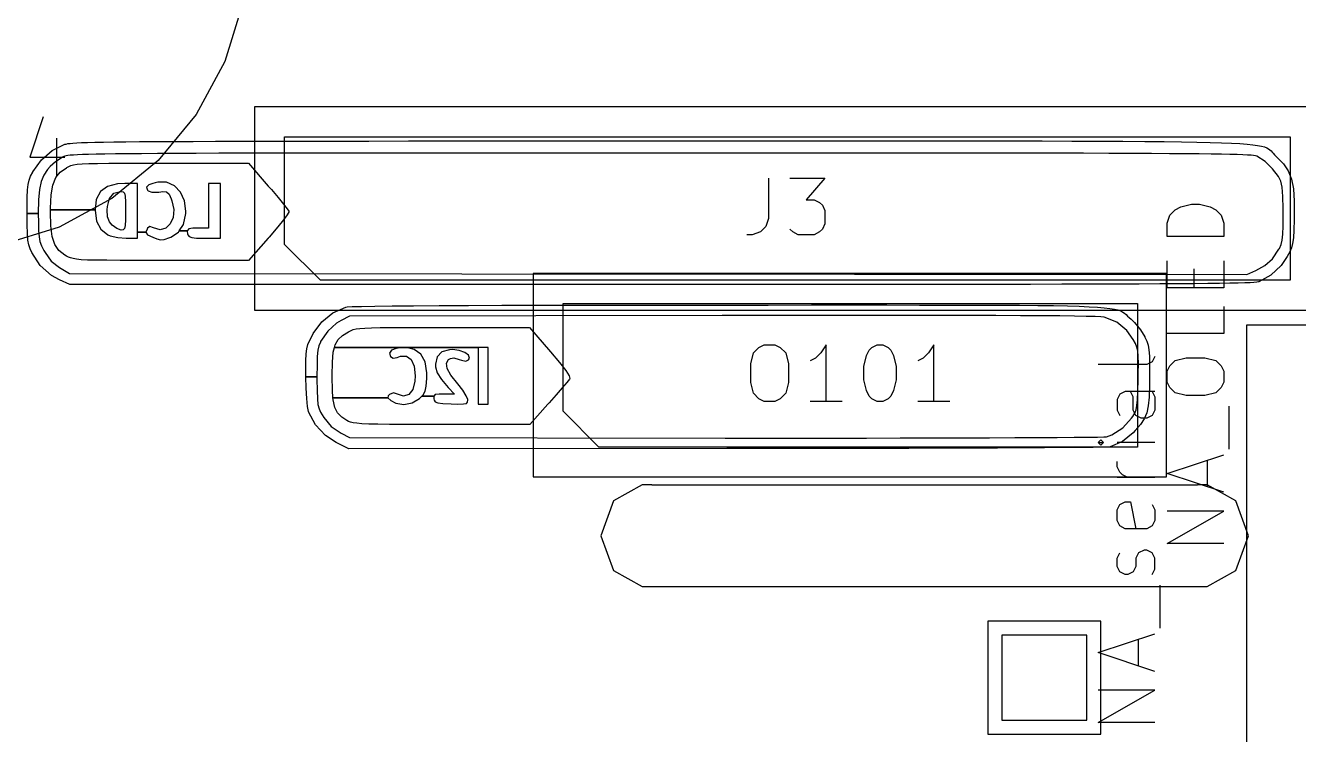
# Model space of a CAD drawing. Extents: x 0 to 141, y 0 to 216.
# Drawn here: x 100.83 to 123.34, y 149.63 to 162.18 of the extents above; entities that cross this region are included whole.
import ezdxf

# ---------------------------------------------------------------- set-up
doc = ezdxf.new("R2010")
doc.units = 0
doc.layers.get('0').update_dxf_attribs({"linetype": 'CONTINUOUS'})

msp = doc.modelspace()

# ---------------------------------------------------------------- linework, layer by layer
at = {"color": 0}
for p, q in [((104.676, 162.571), (104.356, 161.539)), ((104.356, 161.539), (103.849, 160.605)), ((104.884, 160.74), (104.884, 157.141)), ((123.734, 160.74), (104.884, 160.74)), ((101.145, 160.564), (100.908, 159.85)), ((103.849, 160.605), (103.178, 159.79)), ((101.306, 159.968), (101.53, 160.076)), ((101.384, 160.183), (101.384, 159.516)), ((101.53, 160.076), (101.55, 160.081)), ((101.55, 160.081), (101.581, 160.087)), ((101.581, 160.087), (101.621, 160.092)), ((101.621, 160.092), (101.673, 160.096)), ((101.673, 160.096), (101.74, 160.102)), ((101.74, 160.102), (101.826, 160.106)), ((101.826, 160.106), (101.932, 160.109)), ((101.932, 160.109), (102.06, 160.113)), ((102.06, 160.113), (102.213, 160.116)), ((102.213, 160.116), (102.395, 160.118)), ((102.395, 160.118), (102.606, 160.121)), ((102.606, 160.121), (102.848, 160.123)), ((102.848, 160.123), (103.127, 160.125)), ((103.127, 160.125), (103.443, 160.127)), ((103.443, 160.127), (103.798, 160.128)), ((103.798, 160.128), (104.195, 160.129)), ((104.195, 160.129), (104.637, 160.131)), ((104.637, 160.131), (105.126, 160.132)), ((105.126, 160.132), (105.665, 160.132)), ((105.415, 158.305), (105.415, 160.209)), ((105.415, 160.209), (123.194, 160.209)), ((105.665, 160.132), (106.256, 160.134)), ((106.256, 160.134), (106.903, 160.134)), ((106.903, 160.134), (107.604, 160.135)), ((107.604, 160.135), (114.518, 160.135)), ((114.518, 160.135), (115.383, 160.136)), ((115.383, 160.136), (116.926, 160.136)), ((116.926, 160.136), (117.61, 160.135)), ((117.61, 160.135), (118.812, 160.135)), ((118.812, 160.135), (119.335, 160.134)), ((119.335, 160.134), (119.811, 160.132)), ((119.811, 160.132), (120.239, 160.129)), ((120.239, 160.129), (120.624, 160.127)), ((120.624, 160.127), (120.968, 160.124)), ((120.968, 160.124), (121.274, 160.12)), ((121.274, 160.12), (121.543, 160.116)), ((121.543, 160.116), (121.779, 160.11)), ((121.779, 160.11), (121.982, 160.103)), ((121.982, 160.103), (122.157, 160.096)), ((122.157, 160.096), (122.306, 160.088)), ((122.306, 160.088), (122.432, 160.079)), ((122.432, 160.079), (122.535, 160.069)), ((122.535, 160.069), (122.619, 160.056)), ((122.619, 160.056), (122.687, 160.044)), ((123.194, 160.209), (123.194, 157.67)), ((100.908, 159.85), (101.527, 159.85)), ((101.114, 159.801), (101.306, 159.968)), ((101.484, 159.844), (101.367, 159.768)), ((101.498, 159.852), (101.484, 159.844)), ((101.512, 159.859), (101.498, 159.852)), ((101.53, 159.865), (101.512, 159.859)), ((101.553, 159.87), (101.53, 159.865)), ((101.583, 159.876), (101.553, 159.87)), ((101.626, 159.881), (101.583, 159.876)), ((101.681, 159.886), (101.626, 159.881)), ((101.752, 159.889), (101.681, 159.886)), ((101.84, 159.894), (101.752, 159.889)), ((101.949, 159.898), (101.84, 159.894)), ((102.081, 159.901), (101.949, 159.898)), ((102.238, 159.904), (102.081, 159.901)), ((102.424, 159.906), (102.238, 159.904)), ((102.639, 159.909), (102.424, 159.906)), ((102.887, 159.91), (102.639, 159.909)), ((103.17, 159.912), (102.887, 159.91)), ((103.491, 159.913), (103.17, 159.912)), ((103.852, 159.915), (103.491, 159.913)), ((104.254, 159.916), (103.852, 159.915)), ((104.703, 159.917), (104.254, 159.916)), ((105.198, 159.919), (104.703, 159.917)), ((106.342, 159.919), (105.198, 159.919)), ((106.995, 159.92), (106.342, 159.919)), ((116.545, 159.92), (106.995, 159.92)), ((117.253, 159.919), (116.545, 159.92)), ((117.905, 159.919), (117.253, 159.919)), ((118.502, 159.917), (117.905, 159.919)), ((119.045, 159.917), (118.502, 159.917)), ((119.539, 159.916), (119.045, 159.917)), ((119.986, 159.915), (119.539, 159.916)), ((120.387, 159.913), (119.986, 159.915)), ((120.745, 159.912), (120.387, 159.913)), ((121.062, 159.91), (120.745, 159.912)), ((121.343, 159.907), (121.062, 159.91)), ((121.587, 159.905), (121.343, 159.907)), ((121.798, 159.904), (121.587, 159.905)), ((121.979, 159.901), (121.798, 159.904)), ((122.131, 159.897), (121.979, 159.901)), ((122.257, 159.894), (122.131, 159.897)), ((122.359, 159.889), (122.257, 159.894)), ((122.44, 159.886), (122.359, 159.889)), ((122.503, 159.881), (122.44, 159.886)), ((122.549, 159.877), (122.503, 159.881)), ((122.582, 159.872), (122.549, 159.877)), ((122.603, 159.866), (122.582, 159.872)), ((122.608, 159.865), (122.603, 159.866)), ((122.75, 159.772), (122.608, 159.865)), ((122.687, 160.044), (122.739, 160.03)), ((122.739, 160.03), (122.78, 160.015)), ((122.78, 160.015), (122.812, 159.998)), ((122.812, 159.998), (122.837, 159.979)), ((122.837, 159.979), (122.858, 159.96)), ((122.858, 159.96), (122.876, 159.939)), ((122.876, 159.939), (122.895, 159.916)), ((122.895, 159.916), (122.917, 159.891)), ((122.917, 159.891), (122.943, 159.865)), ((122.943, 159.865), (122.96, 159.85)), ((122.96, 159.85), (123.075, 159.73)), ((100.963, 159.591), (101.114, 159.801)), ((101.223, 159.631), (101.155, 159.531)), ((101.268, 159.682), (101.223, 159.631)), ((101.367, 159.768), (101.268, 159.682)), ((101.447, 159.585), (101.557, 159.662)), ((101.557, 159.662), (101.564, 159.667)), ((101.564, 159.667), (101.599, 159.684)), ((101.599, 159.684), (101.637, 159.699)), ((101.637, 159.699), (101.684, 159.712)), ((101.684, 159.712), (101.747, 159.722)), ((101.747, 159.722), (101.836, 159.728)), ((101.836, 159.728), (101.953, 159.734)), ((101.953, 159.734), (102.107, 159.737)), ((102.107, 159.737), (102.307, 159.74)), ((102.307, 159.74), (102.556, 159.741)), ((103.178, 159.79), (102.363, 159.119)), ((102.556, 159.741), (104.776, 159.741)), ((104.776, 159.741), (105.125, 159.338)), ((122.885, 159.644), (122.75, 159.772)), ((122.99, 159.504), (122.885, 159.644)), ((123.075, 159.73), (123.161, 159.604)), ((123.161, 159.604), (123.219, 159.461)), ((100.879, 159.367), (100.896, 159.443)), ((100.896, 159.443), (100.922, 159.511)), ((100.922, 159.511), (100.961, 159.585)), ((100.961, 159.585), (100.963, 159.591)), ((101.108, 159.419), (101.079, 159.276)), ((101.155, 159.531), (101.108, 159.419)), ((101.316, 159.355), (101.369, 159.486)), ((101.369, 159.486), (101.447, 159.585)), ((102.46, 159.375), (102.282, 159.33)), ((102.592, 159.383), (102.46, 159.375)), ((102.815, 159.383), (102.592, 159.383)), ((102.815, 158.52), (102.815, 159.383)), ((103.086, 159.383), (103.017, 159.36)), ((103.128, 159.396), (103.086, 159.383)), ((103.172, 159.406), (103.128, 159.396)), ((103.329, 159.403), (103.172, 159.406)), ((103.466, 159.341), (103.329, 159.403)), ((104.284, 159.383), (104.069, 159.383)), ((104.069, 159.383), (104.069, 158.594)), ((104.284, 158.415), (104.284, 159.383)), ((113.971, 159.478), (113.971, 158.762)), ((114.351, 159.478), (114.97, 159.478)), ((114.97, 159.478), (114.638, 159.096)), ((123.028, 159.422), (122.99, 159.504)), ((123.051, 159.319), (123.028, 159.422)), ((123.219, 159.461), (123.252, 159.287)), ((100.864, 159.136), (100.87, 159.27)), ((100.87, 159.27), (100.879, 159.367)), ((101.079, 159.276), (101.064, 159.092)), ((101.275, 158.947), (101.287, 159.179)), ((101.287, 159.179), (101.316, 159.355)), ((102.158, 159.239), (102.086, 159.101)), ((102.282, 159.33), (102.158, 159.239)), ((102.318, 159.119), (102.395, 159.209)), ((102.395, 159.209), (102.511, 159.239)), ((102.511, 159.239), (102.526, 159.239)), ((102.526, 159.239), (102.562, 159.234)), ((102.562, 159.234), (102.584, 159.212)), ((102.584, 159.212), (102.595, 159.156)), ((102.595, 159.156), (102.6, 159.057)), ((103.017, 159.36), (102.971, 159.318)), ((102.971, 159.318), (102.989, 159.265)), ((102.989, 159.265), (103, 159.254)), ((103, 159.254), (103.07, 159.228)), ((103.07, 159.228), (103.192, 159.231)), ((103.192, 159.231), (103.261, 159.238)), ((103.261, 159.238), (103.329, 159.232)), ((103.329, 159.232), (103.371, 159.195)), ((103.371, 159.195), (103.411, 159.111)), ((103.575, 159.227), (103.466, 159.341)), ((103.645, 159.074), (103.575, 159.227)), ((105.125, 159.338), (105.181, 159.274)), ((105.181, 159.274), (105.299, 159.135)), ((123.066, 159.154), (123.051, 159.319)), ((123.073, 158.94), (123.066, 159.154)), ((123.252, 159.287), (123.267, 159.068)), ((100.863, 158.95), (100.864, 159.136)), ((100.863, 158.851), (100.863, 158.95)), ((101.064, 159.092), (101.06, 158.851)), ((101.275, 158.914), (101.275, 158.947)), ((102.363, 159.119), (101.429, 158.612)), ((102.086, 159.101), (102.063, 158.914)), ((102.278, 158.915), (102.281, 158.978)), ((102.281, 158.978), (102.318, 159.119)), ((102.6, 159.057), (102.6, 158.899)), ((103.411, 159.111), (103.423, 159.077)), ((103.423, 159.077), (103.455, 158.921)), ((103.455, 158.921), (103.444, 158.782)), ((103.667, 158.89), (103.645, 159.074)), ((105.299, 159.135), (105.397, 159.017)), ((105.397, 159.017), (105.463, 158.933)), ((105.463, 158.933), (105.491, 158.892)), ((114.638, 159.096), (114.779, 159.096)), ((114.779, 159.096), (114.875, 159.049)), ((114.875, 159.049), (114.923, 159.001)), ((114.923, 159.001), (114.97, 158.906)), ((121.164, 158.919), (121.259, 158.968)), ((121.259, 158.968), (121.449, 159.015)), ((121.449, 159.015), (121.593, 159.015)), ((121.593, 159.015), (121.783, 158.968)), ((121.783, 158.968), (121.878, 158.919)), ((123.074, 158.827), (123.073, 158.94)), ((123.267, 159.068), (123.265, 158.827)), ((100.864, 158.651), (100.863, 158.851)), ((100.863, 158.851), (101.06, 158.851)), ((101.06, 158.851), (100.863, 158.851)), ((101.06, 158.851), (101.061, 158.692)), ((101.275, 158.881), (101.275, 158.914)), ((101.275, 158.914), (102.063, 158.914)), ((102.063, 158.914), (101.275, 158.914)), ((101.282, 158.634), (101.275, 158.881)), ((102.063, 158.914), (102.063, 158.911)), ((102.063, 158.911), (102.089, 158.718)), ((102.089, 158.718), (102.165, 158.572)), ((102.286, 158.79), (102.278, 158.915)), ((102.319, 158.704), (102.286, 158.79)), ((102.366, 158.647), (102.319, 158.704)), ((102.599, 158.742), (102.595, 158.642)), ((102.6, 158.899), (102.599, 158.742)), ((103.444, 158.782), (103.394, 158.667)), ((103.626, 158.66), (103.666, 158.853)), ((103.666, 158.853), (103.667, 158.89)), ((105.372, 158.709), (105.267, 158.581)), ((105.449, 158.811), (105.372, 158.709)), ((105.488, 158.875), (105.449, 158.811)), ((105.491, 158.892), (105.488, 158.875)), ((113.971, 158.762), (113.923, 158.621)), ((114.97, 158.906), (114.97, 158.667)), ((121.022, 158.681), (121.069, 158.824)), ((121.069, 158.824), (121.164, 158.919)), ((121.878, 158.919), (121.974, 158.824)), ((121.974, 158.824), (122.021, 158.681)), ((123.071, 158.627), (123.074, 158.827)), ((123.264, 158.743), (123.259, 158.556)), ((123.265, 158.791), (123.264, 158.743)), ((123.265, 158.827), (123.265, 158.791)), ((101.429, 158.612), (100.397, 158.292)), ((100.868, 158.495), (100.864, 158.651)), ((100.876, 158.382), (100.868, 158.495)), ((101.061, 158.692), (101.064, 158.543)), ((101.064, 158.543), (101.074, 158.437)), ((101.306, 158.447), (101.282, 158.634)), ((102.165, 158.572), (102.288, 158.476)), ((102.288, 158.476), (102.333, 158.458)), ((102.447, 158.586), (102.366, 158.647)), ((102.523, 158.558), (102.447, 158.586)), ((102.527, 158.558), (102.523, 158.558)), ((102.562, 158.564), (102.527, 158.558)), ((102.582, 158.587), (102.562, 158.564)), ((102.595, 158.642), (102.582, 158.587)), ((102.815, 158.415), (102.815, 158.52)), ((102.815, 158.52), (102.963, 158.52)), ((102.963, 158.52), (102.815, 158.52)), ((102.982, 158.576), (102.963, 158.52)), ((102.963, 158.52), (102.993, 158.477)), ((102.99, 158.59), (102.982, 158.576)), ((103.032, 158.619), (102.99, 158.59)), ((102.993, 158.477), (103.083, 158.432)), ((103.095, 158.598), (103.032, 158.619)), ((103.214, 158.565), (103.095, 158.598)), ((103.316, 158.592), (103.214, 158.565)), ((103.394, 158.667), (103.316, 158.592)), ((103.401, 158.433), (103.537, 158.521)), ((103.537, 158.521), (103.553, 158.545)), ((103.553, 158.545), (103.626, 158.66)), ((103.553, 158.545), (103.693, 158.545)), ((103.693, 158.545), (103.553, 158.545)), ((103.719, 158.578), (103.693, 158.545)), ((103.693, 158.545), (103.701, 158.485)), ((103.701, 158.485), (103.704, 158.476)), ((103.704, 158.476), (103.725, 158.444)), ((103.791, 158.593), (103.719, 158.578)), ((103.896, 158.594), (103.791, 158.593)), ((104.069, 158.594), (103.896, 158.594)), ((105.267, 158.581), (105.142, 158.434)), ((113.685, 158.477), (113.589, 158.477)), ((113.827, 158.525), (113.685, 158.477)), ((113.923, 158.621), (113.827, 158.525)), ((114.399, 158.525), (114.351, 158.572)), ((114.494, 158.477), (114.399, 158.525)), ((114.779, 158.477), (114.494, 158.477)), ((114.875, 158.525), (114.779, 158.477)), ((114.923, 158.572), (114.875, 158.525)), ((114.97, 158.667), (114.923, 158.572)), ((121.022, 158.443), (121.022, 158.681)), ((122.021, 158.681), (122.021, 158.443)), ((123.053, 158.381), (123.066, 158.484)), ((123.066, 158.484), (123.071, 158.627)), ((123.259, 158.556), (123.252, 158.421)), ((100.892, 158.297), (100.876, 158.382)), ((100.915, 158.226), (100.892, 158.297)), ((101.074, 158.437), (101.09, 158.355)), ((101.09, 158.355), (101.119, 158.28)), ((101.119, 158.28), (101.16, 158.196)), ((101.353, 158.305), (101.306, 158.447)), ((101.425, 158.199), (101.353, 158.305)), ((102.333, 158.458), (102.468, 158.428)), ((102.468, 158.428), (102.614, 158.415)), ((102.614, 158.415), (102.815, 158.415)), ((103.083, 158.432), (103.156, 158.403)), ((103.156, 158.403), (103.222, 158.386)), ((103.222, 158.386), (103.287, 158.394)), ((103.287, 158.394), (103.386, 158.426)), ((103.386, 158.426), (103.401, 158.433)), ((103.725, 158.444), (103.772, 158.426)), ((103.772, 158.426), (103.858, 158.418)), ((103.858, 158.418), (104.002, 158.415)), ((104.002, 158.415), (104.284, 158.415)), ((105.125, 158.415), (104.775, 158.021)), ((105.142, 158.434), (105.125, 158.415)), ((106.048, 157.67), (105.415, 158.305)), ((122.021, 158.443), (121.022, 158.443)), ((123.004, 158.233), (123.034, 158.302)), ((123.034, 158.302), (123.053, 158.381)), ((123.217, 158.247), (123.187, 158.175)), ((123.238, 158.323), (123.217, 158.247)), ((123.252, 158.421), (123.238, 158.323)), ((100.944, 158.163), (100.915, 158.226)), ((101.094, 157.934), (100.944, 158.163)), ((101.16, 158.196), (101.181, 158.159)), ((101.181, 158.159), (101.29, 158.01)), ((101.528, 158.117), (101.425, 158.199)), ((101.557, 158.099), (101.528, 158.117)), ((101.593, 158.08), (101.557, 158.099)), ((101.629, 158.065), (101.593, 158.08)), ((101.674, 158.053), (101.629, 158.065)), ((101.735, 158.043), (101.674, 158.053)), ((101.818, 158.035), (101.735, 158.043)), ((101.929, 158.029), (101.818, 158.035)), ((102.078, 158.026), (101.929, 158.029)), ((102.269, 158.024), (102.078, 158.026)), ((102.508, 158.023), (102.269, 158.024)), ((102.806, 158.021), (102.508, 158.023)), ((104.775, 158.021), (102.806, 158.021)), ((122.745, 157.929), (122.885, 158.051)), ((122.885, 158.051), (122.997, 158.218)), ((122.997, 158.218), (123.004, 158.233)), ((123.143, 158.094), (123.034, 157.933)), ((123.187, 158.175), (123.143, 158.094)), ((101.294, 157.757), (101.094, 157.934)), ((101.29, 158.01), (101.435, 157.897)), ((101.435, 157.897), (101.61, 157.788)), ((121.022, 157.539), (121.022, 158.014)), ((121.497, 157.539), (121.497, 157.872)), ((122.021, 158.014), (122.021, 157.539)), ((122.429, 157.772), (122.59, 157.845)), ((122.59, 157.845), (122.745, 157.929)), ((123.034, 157.933), (122.852, 157.758)), ((101.436, 157.676), (101.294, 157.757)), ((101.615, 157.593), (101.436, 157.676)), ((101.61, 157.788), (122.429, 157.772)), ((112.058, 157.594), (101.615, 157.593)), ((123.194, 157.67), (106.048, 157.67)), ((109.809, 157.791), (109.809, 154.191)), ((121.008, 157.791), (109.809, 157.791)), ((114.988, 157.594), (112.058, 157.594)), ((115.831, 157.595), (114.988, 157.594)), ((116.612, 157.595), (115.831, 157.595)), ((117.333, 157.596), (116.612, 157.595)), ((117.997, 157.596), (117.333, 157.596)), ((118.605, 157.598), (117.997, 157.596)), ((119.159, 157.599), (118.605, 157.598)), ((119.662, 157.601), (119.159, 157.599)), ((120.117, 157.602), (119.662, 157.601)), ((120.525, 157.603), (120.117, 157.602)), ((120.888, 157.605), (120.525, 157.603)), ((121.211, 157.608), (120.888, 157.605)), ((121.008, 154.191), (121.008, 157.791)), ((121.493, 157.609), (121.211, 157.608)), ((121.739, 157.612), (121.493, 157.609)), ((121.948, 157.614), (121.739, 157.612)), ((122.126, 157.619), (121.948, 157.614)), ((122.273, 157.621), (122.126, 157.619)), ((122.392, 157.626), (122.273, 157.621)), ((122.486, 157.628), (122.392, 157.626)), ((122.554, 157.632), (122.486, 157.628)), ((122.604, 157.638), (122.554, 157.632)), ((122.633, 157.642), (122.604, 157.638)), ((122.64, 157.645), (122.633, 157.642)), ((122.852, 157.758), (122.64, 157.645)), ((122.021, 157.539), (121.022, 157.539)), ((104.884, 157.141), (123.734, 157.141)), ((106.269, 157.097), (106.499, 157.197)), ((106.499, 157.197), (106.519, 157.2)), ((106.519, 157.2), (106.612, 157.204)), ((106.612, 157.204), (106.776, 157.209)), ((106.776, 157.209), (107.012, 157.214)), ((107.012, 157.214), (107.319, 157.216)), ((107.319, 157.216), (107.696, 157.22)), ((107.696, 157.22), (108.146, 157.223)), ((108.146, 157.223), (108.665, 157.226)), ((108.665, 157.226), (109.255, 157.229)), ((109.255, 157.229), (109.916, 157.23)), ((109.916, 157.23), (110.647, 157.231)), ((110.338, 155.356), (110.338, 157.26)), ((110.338, 157.26), (120.498, 157.26)), ((110.647, 157.231), (111.449, 157.233)), ((111.449, 157.233), (113.965, 157.233)), ((113.965, 157.233), (114.73, 157.234)), ((114.73, 157.234), (116.064, 157.234)), ((116.064, 157.234), (116.64, 157.233)), ((116.64, 157.233), (117.159, 157.233)), ((117.159, 157.233), (117.624, 157.231)), ((117.624, 157.231), (118.039, 157.23)), ((118.039, 157.23), (118.407, 157.229)), ((118.407, 157.229), (118.731, 157.225)), ((118.731, 157.225), (119.011, 157.222)), ((119.011, 157.222), (119.255, 157.216)), ((119.255, 157.216), (119.464, 157.211)), ((119.464, 157.211), (119.64, 157.202)), ((119.64, 157.202), (119.787, 157.194)), ((119.787, 157.194), (119.908, 157.185)), ((119.908, 157.185), (120.008, 157.172)), ((120.008, 157.172), (120.088, 157.16)), ((120.088, 157.16), (120.15, 157.145)), ((120.15, 157.145), (120.2, 157.128)), ((120.2, 157.128), (120.238, 157.109)), ((120.498, 157.26), (120.498, 154.721)), ((122.021, 157.205), (122.021, 156.729)), ((105.92, 156.727), (106.073, 156.936)), ((106.073, 156.936), (106.269, 157.097)), ((106.331, 156.909), (106.177, 156.773)), ((106.416, 156.96), (106.331, 156.909)), ((106.56, 157.036), (106.416, 156.96)), ((113.151, 157.047), (106.56, 157.036)), ((114.045, 157.048), (113.151, 157.047)), ((114.869, 157.048), (114.045, 157.048)), ((115.624, 157.05), (114.869, 157.048)), ((116.312, 157.05), (115.624, 157.05)), ((116.935, 157.048), (116.312, 157.05)), ((117.494, 157.048), (116.935, 157.048)), ((117.99, 157.047), (117.494, 157.048)), ((118.426, 157.044), (117.99, 157.047)), ((118.802, 157.043), (118.426, 157.044)), ((119.12, 157.04), (118.802, 157.043)), ((119.384, 157.036), (119.12, 157.04)), ((119.59, 157.032), (119.384, 157.036)), ((119.745, 157.027), (119.59, 157.032)), ((119.848, 157.023), (119.745, 157.027)), ((119.9, 157.018), (119.848, 157.023)), ((119.905, 157.018), (119.9, 157.018)), ((120.128, 156.93), (119.905, 157.018)), ((120.307, 156.784), (120.128, 156.93)), ((120.238, 157.109), (120.268, 157.088)), ((120.268, 157.088), (120.296, 157.065)), ((120.296, 157.065), (120.321, 157.038)), ((120.321, 157.038), (120.348, 157.011)), ((120.348, 157.011), (120.381, 156.98)), ((120.381, 156.98), (120.44, 156.923)), ((120.44, 156.923), (120.547, 156.795)), ((105.859, 156.61), (105.906, 156.702)), ((105.906, 156.702), (105.92, 156.727)), ((106.177, 156.773), (106.052, 156.589)), ((106.36, 156.622), (106.437, 156.695)), ((106.437, 156.695), (106.543, 156.759)), ((106.543, 156.759), (106.59, 156.782)), ((106.59, 156.782), (106.63, 156.797)), ((106.63, 156.797), (106.679, 156.81)), ((106.679, 156.81), (106.744, 156.819)), ((106.744, 156.819), (106.832, 156.826)), ((106.832, 156.826), (106.95, 156.832)), ((106.95, 156.832), (107.103, 156.834)), ((107.103, 156.834), (107.299, 156.837)), ((107.299, 156.837), (108.224, 156.837)), ((108.224, 156.837), (109.747, 156.834)), ((109.747, 156.834), (110.116, 156.406)), ((120.421, 156.622), (120.307, 156.784)), ((120.547, 156.795), (120.625, 156.67)), ((120.625, 156.67), (120.627, 156.666)), ((122.021, 156.729), (121.022, 156.729)), ((137.918, 156.879), (122.42, 156.879)), ((122.42, 156.879), (122.42, 148.778)), ((105.796, 156.367), (105.807, 156.46)), ((105.807, 156.46), (105.828, 156.536)), ((105.828, 156.536), (105.859, 156.61)), ((106.021, 156.513), (106.003, 156.434)), ((106.047, 156.578), (106.021, 156.513)), ((106.052, 156.589), (106.047, 156.578)), ((106.276, 156.398), (106.297, 156.482)), ((106.297, 156.482), (106.309, 156.527)), ((106.297, 156.482), (108.835, 156.482)), ((109.014, 156.482), (106.297, 156.482)), ((106.309, 156.527), (106.36, 156.622)), ((107.388, 156.465), (107.308, 156.432)), ((107.495, 156.48), (107.388, 156.465)), ((107.615, 156.471), (107.495, 156.48)), ((107.703, 156.446), (107.615, 156.471)), ((107.825, 156.363), (107.703, 156.446)), ((108.383, 156.446), (108.33, 156.443)), ((108.5, 156.431), (108.383, 156.446)), ((108.835, 156.482), (108.835, 155.479)), ((109.014, 155.479), (109.014, 156.482)), ((113.705, 156.385), (113.8, 156.48)), ((113.8, 156.48), (113.895, 156.529)), ((113.895, 156.529), (114.085, 156.529)), ((114.085, 156.529), (114.18, 156.48)), ((114.18, 156.48), (114.277, 156.385)), ((114.99, 156.529), (114.895, 156.385)), ((114.99, 155.528), (114.99, 156.529)), ((115.752, 156.434), (115.799, 156.48)), ((115.799, 156.48), (115.895, 156.529)), ((115.895, 156.529), (115.991, 156.529)), ((115.991, 156.529), (116.086, 156.48)), ((116.086, 156.48), (116.133, 156.434)), ((116.895, 156.529), (116.8, 156.385)), ((116.895, 155.528), (116.895, 156.529)), ((120.458, 156.551), (120.421, 156.622)), ((120.485, 156.487), (120.458, 156.551)), ((120.501, 156.417), (120.485, 156.487)), ((120.627, 156.666), (120.66, 156.595)), ((120.66, 156.595), (120.682, 156.524)), ((120.682, 156.524), (120.697, 156.44)), ((105.791, 156.072), (105.792, 156.245)), ((105.792, 156.245), (105.796, 156.367)), ((105.993, 156.325), (105.988, 156.172)), ((106.003, 156.434), (105.993, 156.325)), ((106.255, 155.988), (106.259, 156.223)), ((106.259, 156.223), (106.276, 156.398)), ((107.308, 156.432), (107.271, 156.384)), ((107.271, 156.384), (107.29, 156.325)), ((107.29, 156.325), (107.334, 156.29)), ((107.334, 156.29), (107.403, 156.303)), ((107.403, 156.303), (107.464, 156.329)), ((107.464, 156.329), (107.571, 156.33)), ((107.571, 156.33), (107.652, 156.271)), ((107.652, 156.271), (107.705, 156.152)), ((107.9, 156.226), (107.825, 156.363)), ((107.931, 156.034), (107.9, 156.226)), ((108.11, 156.317), (108.082, 156.184)), ((108.194, 156.403), (108.11, 156.317)), ((108.33, 156.443), (108.194, 156.403)), ((108.275, 156.202), (108.315, 156.267)), ((108.315, 156.267), (108.347, 156.288)), ((108.347, 156.288), (108.406, 156.296)), ((108.406, 156.296), (108.5, 156.27)), ((108.599, 156.395), (108.5, 156.431)), ((108.5, 156.27), (108.54, 156.256)), ((108.54, 156.256), (108.62, 156.242)), ((108.664, 156.344), (108.599, 156.395)), ((108.62, 156.242), (108.668, 156.265)), ((108.683, 156.291), (108.664, 156.344)), ((108.668, 156.265), (108.683, 156.291)), ((110.116, 156.406), (110.118, 156.406)), ((110.118, 156.406), (110.278, 156.215)), ((113.657, 156.195), (113.705, 156.385)), ((114.277, 156.385), (114.323, 156.195)), ((114.8, 156.29), (114.705, 156.244)), ((114.895, 156.385), (114.8, 156.29)), ((115.657, 156.147), (115.704, 156.338)), ((115.704, 156.338), (115.752, 156.434)), ((116.133, 156.434), (116.181, 156.338)), ((116.181, 156.338), (116.228, 156.147)), ((116.705, 156.29), (116.61, 156.244)), ((116.8, 156.385), (116.705, 156.29)), ((120.51, 156.327), (120.501, 156.417)), ((120.511, 156.2), (120.51, 156.327)), ((120.753, 156.229), (120.658, 156.181)), ((120.697, 156.44), (120.705, 156.327)), ((120.705, 156.327), (120.708, 156.2)), ((120.802, 156.325), (120.753, 156.229)), ((121.069, 156.158), (121.164, 156.253)), ((121.164, 156.253), (121.354, 156.3)), ((121.354, 156.3), (121.688, 156.3)), ((121.688, 156.3), (121.878, 156.253)), ((121.878, 156.253), (121.974, 156.158)), ((105.792, 155.968), (105.791, 156.072)), ((105.988, 156.172), (105.986, 155.962)), ((107.705, 156.152), (107.724, 155.98)), ((107.929, 155.931), (107.931, 156.034)), ((108.082, 156.184), (108.085, 156.137)), ((108.085, 156.137), (108.115, 156.034)), ((108.115, 156.034), (108.115, 156.031)), ((108.115, 156.031), (108.187, 155.915)), ((108.288, 156.112), (108.275, 156.202)), ((108.354, 155.994), (108.288, 156.112)), ((110.278, 156.215), (110.388, 156.072)), ((110.388, 156.072), (110.447, 155.979)), ((113.657, 155.862), (113.657, 156.195)), ((114.323, 156.195), (114.323, 155.862)), ((115.657, 155.91), (115.657, 156.147)), ((116.228, 156.147), (116.228, 155.91)), ((120.658, 156.181), (119.801, 156.181)), ((120.507, 155.913), (120.51, 156.026)), ((120.51, 156.026), (120.511, 156.2)), ((120.708, 156.2), (120.709, 156.173)), ((120.709, 156.173), (120.709, 155.813)), ((121.022, 156.063), (121.069, 156.158)), ((121.022, 155.871), (121.022, 156.063)), ((121.974, 156.158), (122.021, 156.063)), ((122.021, 156.063), (122.021, 155.871)), ((105.792, 155.962), (105.792, 155.968)), ((105.796, 155.76), (105.792, 155.962)), ((105.792, 155.962), (105.986, 155.962)), ((105.986, 155.962), (105.792, 155.962)), ((105.986, 155.962), (105.986, 155.92)), ((105.986, 155.92), (105.988, 155.72)), ((106.255, 155.962), (106.255, 155.988)), ((106.259, 155.728), (106.255, 155.962)), ((107.719, 155.885), (107.683, 155.739)), ((107.724, 155.98), (107.719, 155.885)), ((107.902, 155.709), (107.92, 155.795)), ((107.92, 155.795), (107.929, 155.931)), ((108.187, 155.915), (108.31, 155.774)), ((108.31, 155.774), (108.418, 155.658)), ((108.476, 155.838), (108.354, 155.994)), ((108.478, 155.837), (108.476, 155.838)), ((108.565, 155.728), (108.478, 155.837)), ((110.404, 155.864), (110.322, 155.768)), ((110.451, 155.924), (110.404, 155.864)), ((110.447, 155.979), (110.456, 155.932)), ((110.456, 155.932), (110.451, 155.924)), ((113.705, 155.671), (113.657, 155.862)), ((114.323, 155.862), (114.277, 155.671)), ((115.704, 155.718), (115.657, 155.91)), ((116.228, 155.91), (116.181, 155.718)), ((120.501, 155.707), (120.507, 155.913)), ((120.709, 155.813), (120.704, 155.605)), ((121.069, 155.776), (121.022, 155.871)), ((121.164, 155.681), (121.069, 155.776)), ((121.974, 155.776), (121.878, 155.681)), ((122.021, 155.871), (121.974, 155.776)), ((105.806, 155.578), (105.796, 155.76)), ((105.818, 155.436), (105.806, 155.578)), ((105.988, 155.72), (105.995, 155.576)), ((105.995, 155.576), (106.005, 155.473)), ((106.27, 155.593), (106.259, 155.728)), ((106.274, 155.553), (106.27, 155.593)), ((106.27, 155.593), (107.242, 155.593)), ((107.242, 155.593), (106.27, 155.593)), ((106.303, 155.423), (106.274, 155.553)), ((107.244, 155.627), (107.242, 155.593)), ((107.242, 155.593), (107.294, 155.542)), ((107.269, 155.652), (107.244, 155.627)), ((107.338, 155.68), (107.269, 155.652)), ((107.396, 155.659), (107.338, 155.68)), ((107.517, 155.623), (107.396, 155.659)), ((107.614, 155.651), (107.517, 155.623)), ((107.683, 155.739), (107.614, 155.651)), ((107.672, 155.505), (107.803, 155.582)), ((107.803, 155.582), (107.844, 155.623)), ((107.844, 155.623), (107.866, 155.645)), ((107.844, 155.623), (108.052, 155.623)), ((108.052, 155.623), (107.844, 155.623)), ((107.866, 155.645), (107.902, 155.709)), ((108.078, 155.648), (108.052, 155.623)), ((108.052, 155.623), (108.052, 155.576)), ((108.052, 155.576), (108.058, 155.55)), ((108.058, 155.55), (108.078, 155.52)), ((108.147, 155.656), (108.078, 155.648)), ((108.23, 155.658), (108.147, 155.656)), ((108.418, 155.658), (108.23, 155.658)), ((108.628, 155.629), (108.565, 155.728)), ((108.654, 155.56), (108.628, 155.629)), ((108.651, 155.516), (108.656, 155.554)), ((108.656, 155.554), (108.654, 155.56)), ((110.214, 155.644), (110.09, 155.502)), ((110.322, 155.768), (110.214, 155.644)), ((113.8, 155.576), (113.705, 155.671)), ((113.895, 155.528), (113.8, 155.576)), ((114.18, 155.576), (114.085, 155.528)), ((114.277, 155.671), (114.18, 155.576)), ((115.752, 155.623), (115.704, 155.718)), ((115.799, 155.576), (115.752, 155.623)), ((115.895, 155.528), (115.799, 155.576)), ((116.086, 155.576), (115.991, 155.528)), ((116.133, 155.623), (116.086, 155.576)), ((116.181, 155.718), (116.133, 155.623)), ((120.183, 155.658), (120.135, 155.563)), ((120.135, 155.563), (120.135, 155.373)), ((120.278, 155.704), (120.183, 155.658)), ((120.802, 155.704), (120.278, 155.704)), ((120.42, 155.61), (120.373, 155.704)), ((120.42, 155.373), (120.42, 155.61)), ((120.486, 155.454), (120.496, 155.558)), ((120.496, 155.558), (120.501, 155.707)), ((120.704, 155.605), (120.687, 155.447)), ((120.753, 155.704), (120.802, 155.61)), ((120.802, 155.61), (120.802, 155.373)), ((121.354, 155.634), (121.164, 155.681)), ((121.688, 155.634), (121.354, 155.634)), ((121.878, 155.681), (121.688, 155.634)), ((105.835, 155.349), (105.818, 155.436)), ((105.836, 155.346), (105.835, 155.349)), ((105.959, 155.113), (105.836, 155.346)), ((106.005, 155.473), (106.025, 155.397)), ((106.025, 155.397), (106.052, 155.335)), ((106.052, 155.335), (106.106, 155.244)), ((106.353, 155.328), (106.303, 155.423)), ((106.427, 155.251), (106.353, 155.328)), ((107.294, 155.542), (107.38, 155.495)), ((107.38, 155.495), (107.523, 155.474)), ((107.523, 155.474), (107.672, 155.505)), ((108.078, 155.52), (108.125, 155.502)), ((108.125, 155.502), (108.213, 155.492)), ((108.213, 155.492), (108.359, 155.485)), ((108.359, 155.485), (108.478, 155.481)), ((108.478, 155.481), (108.577, 155.483)), ((108.577, 155.483), (108.629, 155.492)), ((108.629, 155.492), (108.651, 155.516)), ((108.835, 155.479), (109.014, 155.479)), ((110.069, 155.479), (109.752, 155.12)), ((110.09, 155.502), (110.069, 155.479)), ((110.973, 154.721), (110.338, 155.356)), ((114.085, 155.528), (113.895, 155.528)), ((115.276, 155.528), (114.705, 155.528)), ((115.991, 155.528), (115.895, 155.528)), ((117.18, 155.528), (116.61, 155.528)), ((120.135, 155.373), (120.183, 155.276)), ((120.413, 155.263), (120.448, 155.32)), ((120.468, 155.276), (120.42, 155.373)), ((120.448, 155.32), (120.471, 155.379)), ((120.471, 155.379), (120.486, 155.454)), ((120.66, 155.323), (120.614, 155.219)), ((120.687, 155.447), (120.66, 155.323)), ((120.802, 155.373), (120.753, 155.276)), ((122.116, 154.682), (122.116, 155.443)), ((106.138, 154.924), (105.959, 155.113)), ((106.106, 155.244), (106.24, 155.086)), ((106.514, 155.19), (106.427, 155.251)), ((106.545, 155.174), (106.514, 155.19)), ((106.58, 155.16), (106.545, 155.174)), ((106.627, 155.148), (106.58, 155.16)), ((106.693, 155.14), (106.627, 155.148)), ((106.783, 155.133), (106.693, 155.14)), ((106.905, 155.127), (106.783, 155.133)), ((107.065, 155.125), (106.905, 155.127)), ((107.271, 155.122), (107.065, 155.125)), ((107.528, 155.12), (107.271, 155.122)), ((109.752, 155.12), (107.528, 155.12)), ((120.234, 155.062), (120.391, 155.233)), ((120.391, 155.233), (120.413, 155.263)), ((120.548, 155.12), (120.457, 155.014)), ((120.563, 155.229), (120.468, 155.276)), ((120.614, 155.219), (120.548, 155.12)), ((120.658, 155.229), (120.563, 155.229)), ((120.753, 155.276), (120.658, 155.229)), ((106.328, 154.802), (106.138, 154.924)), ((106.24, 155.086), (106.416, 154.965)), ((106.416, 154.965), (106.56, 154.887)), ((106.56, 154.887), (113.205, 154.88)), ((113.205, 154.88), (115.702, 154.88)), ((115.702, 154.88), (116.298, 154.882)), ((116.298, 154.882), (116.862, 154.882)), ((116.862, 154.882), (117.391, 154.883)), ((117.391, 154.883), (117.88, 154.885)), ((117.88, 154.885), (118.327, 154.887)), ((118.327, 154.887), (118.726, 154.889)), ((118.726, 154.889), (119.076, 154.892)), ((119.076, 154.892), (119.373, 154.893)), ((119.373, 154.893), (119.611, 154.896)), ((119.611, 154.896), (119.789, 154.898)), ((119.789, 154.898), (119.903, 154.901)), ((119.903, 154.901), (119.949, 154.904)), ((119.949, 154.904), (120.04, 154.938)), ((120.04, 154.938), (120.234, 155.062)), ((120.417, 154.973), (120.228, 154.82)), ((120.457, 155.014), (120.417, 154.973)), ((106.553, 154.69), (106.328, 154.802)), ((113.237, 154.693), (106.553, 154.69)), ((120.498, 154.721), (110.973, 154.721)), ((113.925, 154.693), (113.237, 154.693)), ((114.595, 154.694), (113.925, 154.693)), ((115.241, 154.694), (114.595, 154.694)), ((115.863, 154.696), (115.241, 154.694)), ((116.455, 154.697), (115.863, 154.696)), ((117.015, 154.7), (116.455, 154.697)), ((117.537, 154.701), (117.015, 154.7)), ((118.019, 154.703), (117.537, 154.701)), ((118.459, 154.705), (118.019, 154.703)), ((118.852, 154.708), (118.459, 154.705)), ((119.192, 154.71), (118.852, 154.708)), ((119.479, 154.712), (119.192, 154.71)), ((119.709, 154.715), (119.479, 154.712)), ((119.876, 154.718), (119.709, 154.715)), ((119.849, 154.848), (119.801, 154.801)), ((119.801, 154.801), (119.849, 154.752)), ((119.801, 154.801), (119.896, 154.801)), ((119.896, 154.801), (119.849, 154.848)), ((119.849, 154.752), (119.896, 154.801)), ((119.979, 154.721), (119.876, 154.718)), ((120.012, 154.723), (119.979, 154.721)), ((120.228, 154.82), (120.012, 154.723)), ((120.802, 154.801), (120.135, 154.801)), ((120.135, 154.372), (120.135, 154.467)), ((121.022, 154.253), (122.021, 154.585)), ((121.736, 154.015), (121.736, 154.491)), ((120.183, 154.277), (120.135, 154.372)), ((120.23, 154.229), (120.183, 154.277)), ((120.325, 154.182), (120.23, 154.229)), ((122.021, 153.92), (121.022, 154.253)), ((109.809, 154.191), (121.008, 154.191)), ((111.74, 154.052), (111.233, 153.771)), ((111.909, 154.052), (111.74, 154.052)), ((111.909, 154.052), (121.558, 154.052)), ((120.802, 154.182), (120.135, 154.182)), ((121.726, 154.052), (121.558, 154.052)), ((122.233, 153.771), (121.726, 154.052)), ((111.233, 153.771), (111.008, 153.152)), ((120.183, 153.705), (120.278, 153.753)), ((120.278, 153.753), (120.373, 153.753)), ((120.373, 153.753), (120.468, 153.276)), ((122.459, 153.152), (122.233, 153.771)), ((120.135, 153.61), (120.183, 153.705)), ((120.135, 153.42), (120.135, 153.61)), ((120.753, 153.705), (120.802, 153.61)), ((120.802, 153.61), (120.802, 153.42)), ((121.022, 153.015), (122.021, 153.586)), ((122.021, 153.586), (121.022, 153.586)), ((120.183, 153.325), (120.135, 153.42)), ((120.278, 153.276), (120.183, 153.325)), ((120.753, 153.325), (120.658, 153.276)), ((120.802, 153.42), (120.753, 153.325)), ((111.008, 153.152), (111.233, 152.534)), ((120.658, 153.276), (120.278, 153.276)), ((122.233, 152.534), (122.459, 153.152)), ((120.135, 152.753), (120.183, 152.848)), ((120.516, 152.848), (120.468, 152.753)), ((120.612, 152.896), (120.516, 152.848)), ((120.658, 152.896), (120.612, 152.896)), ((120.753, 152.848), (120.658, 152.896)), ((120.802, 152.753), (120.753, 152.848)), ((122.021, 153.015), (121.022, 153.015)), ((120.135, 152.61), (120.135, 152.753)), ((120.468, 152.753), (120.468, 152.61)), ((120.802, 152.563), (120.802, 152.753)), ((111.233, 152.534), (111.74, 152.251)), ((120.183, 152.514), (120.135, 152.61)), ((120.278, 152.467), (120.183, 152.514)), ((120.325, 152.467), (120.278, 152.467)), ((120.42, 152.514), (120.325, 152.467)), ((120.468, 152.61), (120.42, 152.514)), ((120.753, 152.467), (120.802, 152.563)), ((121.726, 152.251), (122.233, 152.534)), ((111.74, 152.251), (111.909, 152.251)), ((111.909, 152.251), (121.558, 152.251)), ((120.897, 151.515), (120.897, 152.276)), ((121.558, 152.251), (121.726, 152.251)), ((117.849, 151.641), (117.849, 149.641)), ((119.849, 151.641), (117.849, 151.641)), ((119.849, 149.641), (119.849, 151.641)), ((118.099, 151.391), (118.099, 149.891)), ((119.599, 151.391), (118.099, 151.391)), ((119.599, 149.891), (119.599, 151.391)), ((119.801, 151.087), (120.802, 151.419)), ((120.516, 150.848), (120.516, 151.324)), ((120.802, 150.753), (119.801, 151.087)), ((119.801, 149.848), (120.802, 150.42)), ((120.802, 150.42), (119.801, 150.42)), ((118.099, 149.891), (119.599, 149.891)), ((120.802, 149.848), (119.801, 149.848)), ((117.849, 149.641), (119.849, 149.641))]:
    msp.add_line(p, q, dxfattribs=at)

doc.saveas('drawing.dxf')
